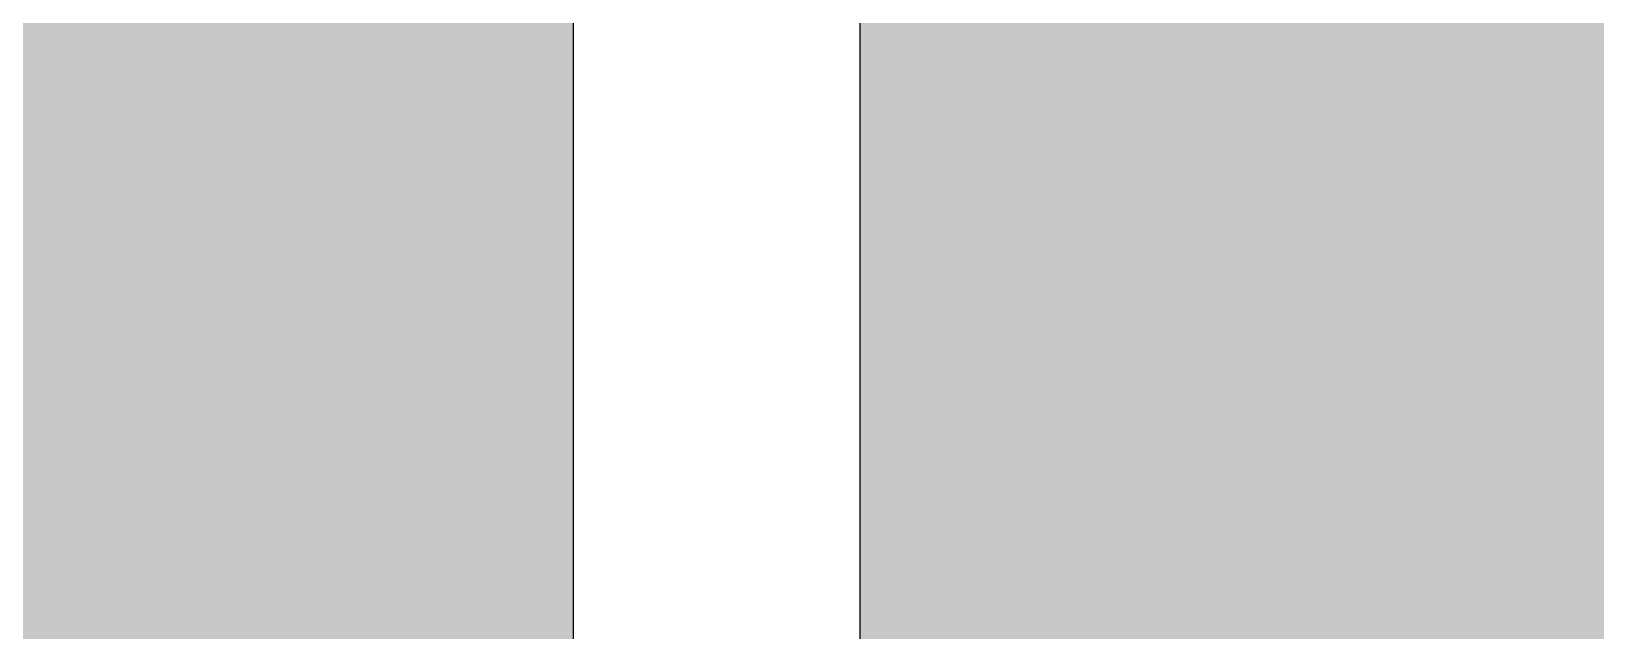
# Model space of a CAD drawing. Header units: millimetres. Extents: x 11071 to 20686, y 1651 to 7234.
# Drawn here: x 14451.4 to 14696.8, y 4136.8 to 4230.7 of the extents above; entities that cross this region are included whole.
import ezdxf

# ---------------------------------------------------------------- set-up
doc = ezdxf.new("R2010")
doc.units = ezdxf.units.MM
doc.layers.add('1', color=4, linetype='Continuous')
doc.layers.add('130', color=24, linetype='Continuous')

msp = doc.modelspace()

# ---------------------------------------------------------------- linework, layer by layer
at = {"layer": '1'}
for points in [[(14536.4, 4483.59), (14536.4, 3962.09)], [(14581.4, 3962.09), (14581.4, 4453.59)]]:
    msp.add_lwpolyline(points, dxfattribs=at)
at = {"layer": '130'}
for points in [[(14397.9, 4154.09), (14536.4, 4828.09), (14196.9, 4828.09)], [(14397.9, 4154.09), (14536.4, 3962.09), (14536.4, 4828.09)], [(14581.4, 3962.09), (14581.4, 4453.59), (15393.9, 4453.59)], [(14581.4, 3962.09), (15393.9, 4453.59), (15386.9, 3984.59)], [(14397.9, 4154.09), (14397.9, 3962.09), (14536.4, 3962.09)]]:
    msp.add_solid(points, dxfattribs=at)

doc.saveas('drawing.dxf')
